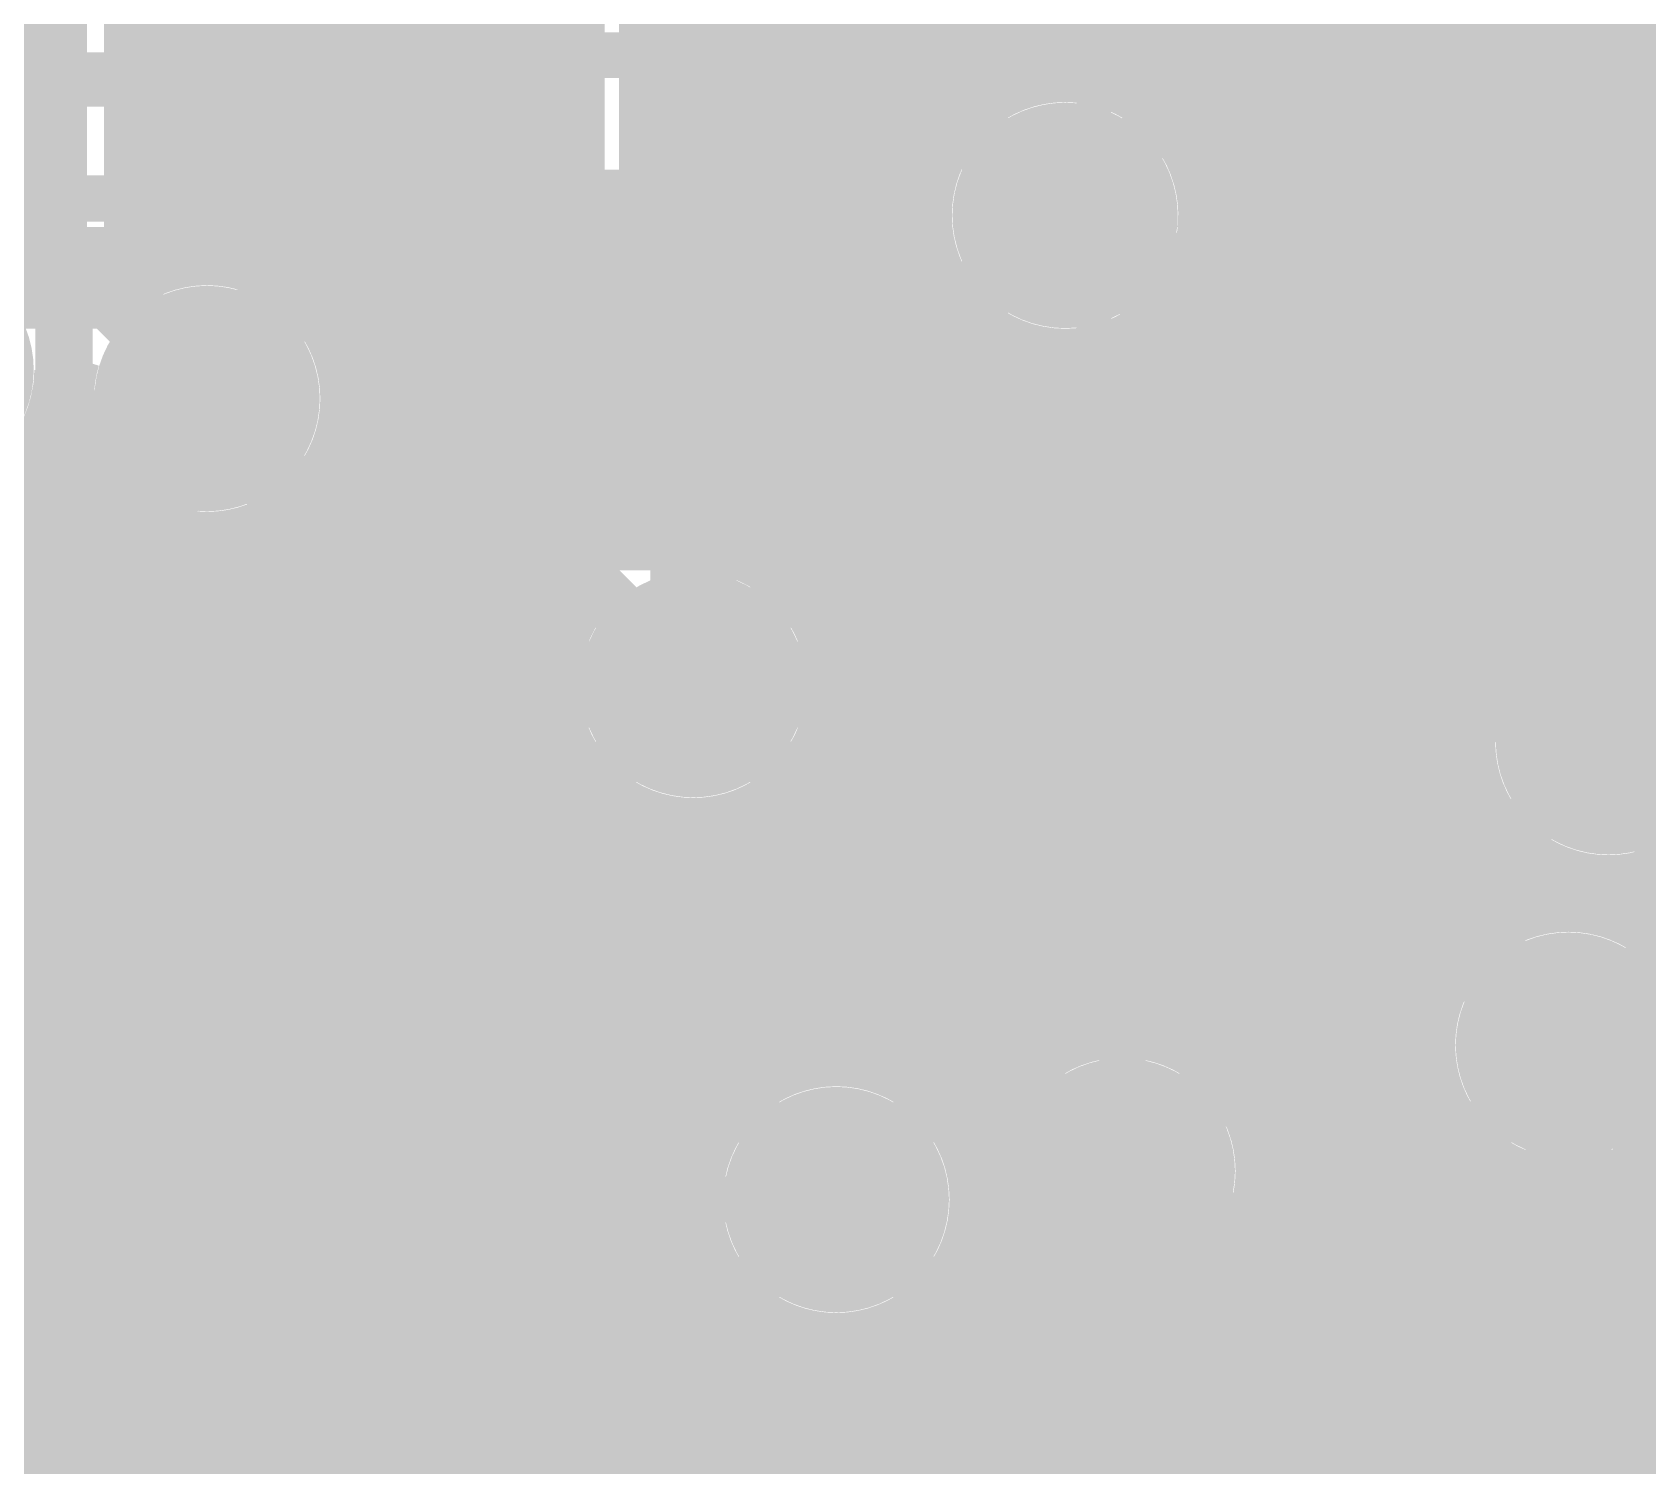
# Model space of a CAD drawing. Extents: x -4 to 136, y -50 to 40.
# Drawn here: x 89.78 to 96.95, y -0.67 to 5.69 of the extents above; entities that cross this region are included whole.
import ezdxf

# ---------------------------------------------------------------- set-up
doc = ezdxf.new("R2010")
doc.units = 0
doc.header["$MEASUREMENT"] = 0
doc.layers.get('0').update_dxf_attribs({"linetype": 'CONTINUOUS'})
for name, color, linetype in [('25-335-0_BOT', 7, 'CONTINUOUS'), ('25-335-0_DRD', 7, 'CONTINUOUS'), ('25-335-0_GND', 6, 'CONTINUOUS'), ('25-335-0_IN1', 4, 'CONTINUOUS'), ('25-335-0_SMT', 5, 'CONTINUOUS'), ('25-335-0_SPT', 10, 'CONTINUOUS'), ('25-335-0_SST', 9, 'CONTINUOUS'), ('25-335-0_TOP', 12, 'CONTINUOUS'), ('THRUHOLE_TAP', 15, 'CONTINUOUS')]:
    doc.layers.add(name, color=color, linetype=linetype)

# ---------------------------------------------------------------- blocks, each defined once
blk = doc.blocks.new('ROUND_40')
at = {"const_width": 0.29972}
blk.add_lwpolyline([(-0.14986, 0, 1), (0.14986, 0, 1)], format="xyb", close=True, dxfattribs=at)
blk = doc.blocks.new('ROUND_60')
at = {"const_width": 0.50038}
blk.add_lwpolyline([(-0.25019, 0, 1), (0.25019, 0, 1)], format="xyb", close=True, dxfattribs=at)
blk = doc.blocks.new('ROUND_62')
at = {"const_width": 0.50038}
blk.add_lwpolyline([(-0.25019, 0, 1), (0.25019, 0, 1)], format="xyb", close=True, dxfattribs=at)
blk = doc.blocks.new('ROUND_63')
at = {"const_width": 0.0635}
blk.add_lwpolyline([(-0.03175, 0, 1), (0.03175, 0, 1)], format="xyb", close=True, dxfattribs=at)
blk = doc.blocks.new('RECTANGLE_2')
blk.add_solid([(0.4826, 0.4064), (0.4826, -0.4064), (-0.4826, 0.4064), (-0.4826, -0.4064)])
blk = doc.blocks.new('RECTANGLE_17')
blk.add_solid([(0.508, 0.635), (0.508, -0.635), (-0.508, 0.635), (-0.508, -0.635)])
blk = doc.blocks.new('RECTANGLE_26')
blk.add_solid([(0.3429, 0.635), (0.3429, -0.635), (-0.3429, 0.635), (-0.3429, -0.635)])
blk = doc.blocks.new('ROUND_23')
at = {"const_width": 0.10033}
blk.add_lwpolyline([(-0.050164, 0, 1), (0.050164, 0, 1)], format="xyb", close=True, dxfattribs=at)

msp = doc.modelspace()

# ---------------------------------------------------------------- linework, layer by layer
at = {"layer": '25-335-0_BOT'}
for points, const_width in [([(91.44, 23.89886), (91.44, -2.2352)], 0.254), ([(91.2114, 16.2814), (91.2114, -2.2352)], 0.254), ([(90.9828, 16.15948), (90.9828, 4.5212)], 0.254), ([(90.297, 14.986), (89.789, 14.478), (89.789, 4.699), (89.281, 4.191)], 0.2032), ([(90.7542, 14.55166), (90.7542, 4.6609)], 0.254), ([(90.5256, 14.39926), (90.5256, 4.69392)], 0.254), ([(90.2208, 14.29766), (90.2208, 4.699)], 0.254), ([(90.297, 14.35608), (90.297, 4.64058)], 0.254), ([(91.6686, 12.3444), (91.6686, -2.2352)], 0.254), ([(91.8972, 12.22248), (91.8972, -2.2352)], 0.254), ([(92.71, 2.794), (92.71, 9.144)], 0.381), ([(96.012, 8.9662), (96.012, 1.43002)], 0.254), ([(96.2406, 8.9662), (96.2406, 2.87528)], 0.254), ([(96.4692, 8.9662), (96.4692, 3.0988)], 0.254), ([(96.6978, 8.96366), (96.6978, 3.3274)], 0.254), ([(92.1258, 8.90778), (92.1258, 3.03022)], 0.254), ([(93.2688, 8.8519), (93.2688, 3.08356)], 0.254), ([(92.1893, 8.7884), (92.1893, 3.14706)], 0.254), ([(93.2307, 8.7884), (93.2307, 3.14706)], 0.254), ([(96.9264, 8.81126), (96.9264, 3.556)], 0.254), ([(93.4974, 7.7216), (93.4974, 1.1176)], 0.254), ([(94.4118, 7.66826), (94.4118, 5.50418)], 0.254), ([(93.726, 7.55142), (93.726, 1.00838)], 0.254), ([(93.9546, 7.49808), (93.9546, 5.35686)], 0.254), ([(94.1832, 7.5311), (94.1832, 5.48132)], 0.254), ([(94.6404, 6.57098), (94.6404, 5.44068)], 0.254), ([(95.7834, 6.39572), (95.7834, -2.2352)], 0.254), ([(94.869, 6.22808), (94.869, 5.24764)], 0.254), ([(95.0976, 6.11886), (95.0976, 4.699)], 0.254), ([(95.5548, 6.17982), (95.5548, -2.2352)], 0.254), ([(95.3262, 6.10616), (95.3262, -2.2352)], 0.254), ([(92.1893, 5.8166), (90.2208, 5.8166)], 0.254), ([(99.19208, 5.8166), (93.2307, 5.8166)], 0.254), ([(92.1893, 5.588), (90.2208, 5.588)], 0.254), ([(99.24542, 5.588), (93.2307, 5.588)], 0.254), ([(92.1893, 5.3594), (90.2208, 5.3594)], 0.254), ([(93.9546, 5.3594), (93.2307, 5.3594)], 0.254), ([(99.4156, 5.3594), (94.76486, 5.3594)], 0.254), ([(104.267, 5.207), (103.378, 5.207), (102.235, 4.064), (98.044, 4.064), (96.774, 2.794), (96.774, 2.54)], 0.2032), ([(92.1893, 5.1308), (90.2208, 5.1308)], 0.254), ([(93.78442, 5.1308), (93.2307, 5.1308)], 0.254), ([(102.68966, 5.1308), (94.93758, 5.1308)], 0.254), ([(92.1893, 4.9022), (90.2208, 4.9022)], 0.254), ([(93.73108, 4.9022), (93.2307, 4.9022)], 0.254), ([(102.46106, 4.9022), (94.99092, 4.9022)], 0.254), ([(94.361, 4.8768), (94.361, 4.826), (94.869, 4.318), (94.869, 2.032), (94.615, 1.778), (94.615, 0.635)], 0.2032), ([(94.98584, 4.81076), (95.16872, 4.62788)], 0.254), ([(90.39098, 4.6736), (90.2208, 4.6736)], 0.254), ([(92.1893, 4.6736), (90.70848, 4.6736)], 0.254), ([(93.7641, 4.6736), (93.2307, 4.6736)], 0.254), ([(102.23246, 4.6736), (95.123, 4.6736)], 0.254), ([(92.1893, 4.445), (91.05138, 4.445)], 0.254), ([(93.90126, 4.445), (93.2307, 4.445)], 0.254), ([(93.9546, 4.3942), (93.9546, 0.66548)], 0.254), ([(97.8408, 4.445), (95.28048, 4.445)], 0.254), ([(97.7392, 4.3688), (96.47428, 3.10388)], 0.254), ([(94.1832, 4.27228), (94.1832, 1.778)], 0.254), ([(95.3008, 4.318), (95.3008, 2.032)], 0.254), ([(89.94902, 4.24688), (89.91092, 4.20878)], 0.254), ([(89.93886, 4.2164), (89.916, 4.2164)], 0.254), ([(92.1893, 4.2164), (91.1606, 4.2164)], 0.254), ([(94.35846, 4.2164), (93.2307, 4.2164)], 0.254), ([(94.32798, 4.24688), (94.4372, 4.13766)], 0.254), ([(97.58426, 4.2164), (95.3008, 4.2164)], 0.254), ([(94.4118, 4.16306), (94.4118, 2.1844)], 0.254), ([(94.4372, 4.13766), (94.4372, 2.2098)], 0.254), ([(89.92616, 3.9878), (89.8779, 3.9878)], 0.254), ([(92.1893, 3.9878), (91.17584, 3.9878)], 0.254), ([(94.4372, 3.9878), (93.2307, 3.9878)], 0.254), ([(97.35566, 3.9878), (95.3008, 3.9878)], 0.254), ([(89.8398, 3.8989), (89.8398, 2.3368)], 0.254), ([(89.99982, 3.7592), (89.7382, 3.7592)], 0.254), ([(92.1893, 3.7592), (91.10218, 3.7592)], 0.254), ([(94.4372, 3.7592), (93.2307, 3.7592)], 0.254), ([(97.12706, 3.7592), (95.3008, 3.7592)], 0.254), ([(90.0684, 3.6576), (90.0684, 2.04978)], 0.254), ([(90.9828, 3.60426), (90.9828, -2.2352)], 0.254), ([(90.21572, 3.5306), (89.0778, 3.5306)], 0.254), ([(90.297, 3.48742), (90.297, -2.2352)], 0.254), ([(90.7542, 3.4671), (90.7542, -2.2352)], 0.254), ([(92.1893, 3.5306), (90.88628, 3.5306)], 0.254), ([(94.4372, 3.5306), (93.2307, 3.5306)], 0.254), ([(96.89846, 3.5306), (95.3008, 3.5306)], 0.254), ([(90.5256, 3.43408), (90.5256, -2.2352)], 0.254), ([(92.1893, 3.302), (89.0778, 3.302)], 0.254), ([(94.4372, 3.302), (93.2307, 3.302)], 0.254), ([(96.66986, 3.302), (95.3008, 3.302)], 0.254), ([(89.0778, 3.0988), (89.96172, 2.21488)], 0.254), ([(92.14612, 3.0734), (89.1032, 3.0734)], 0.254), ([(94.4372, 3.0734), (93.27388, 3.0734)], 0.254), ([(96.43872, 3.0734), (95.3008, 3.0734)], 0.254), ([(96.4692, 3.0988), (96.45197, 3.08053)], 0.254), ([(96.4692, 3.0988), (96.45197, 3.08053)], 0.254), ([(92.08262, 2.8448), (89.3318, 2.8448)], 0.254), ([(94.4372, 2.8448), (93.33738, 2.8448)], 0.254), ([(96.22282, 2.8448), (95.3008, 2.8448)], 0.254), ([(92.10548, 2.6162), (89.5604, 2.6162)], 0.254), ([(94.4372, 2.6162), (93.31452, 2.6162)], 0.254), ([(96.14916, 2.6162), (95.3008, 2.6162)], 0.254), ([(92.1258, 2.55778), (92.1258, -2.2352)], 0.254), ([(93.2688, 2.5019), (93.2688, 1.13284)], 0.254), ([(92.2274, 2.3876), (89.789, 2.3876)], 0.254), ([(94.4372, 2.3876), (93.19006, 2.3876)], 0.254), ([(96.16186, 2.3876), (95.3008, 2.3876)], 0.254), ([(92.3544, 2.2733), (92.3544, -2.2352)], 0.254), ([(93.0402, 2.25806), (93.0402, 1.05918)], 0.254), ([(92.583, 2.17678), (92.583, -2.2352)], 0.254), ([(92.8116, 2.1717), (92.8116, 0.84328)], 0.254), ([(94.4372, 2.2098), (94.31528, 2.08788)], 0.254), ([(96.2406, 2.20472), (96.2406, 1.7145)], 0.254), ([(94.38386, 2.159), (90.00998, 2.159)], 0.254), ([(96.27108, 2.159), (95.3008, 2.159)], 0.254), ([(96.4692, 1.98882), (96.4692, 1.81102)], 0.254), ([(94.21114, 1.9304), (90.0938, 1.9304)], 0.254), ([(90.0938, 1.905), (90.0938, -1.44526)], 0.254), ([(96.61398, 1.9304), (95.2881, 1.9304)], 0.254), ([(96.6978, 1.91516), (96.6978, 1.8161)], 0.254), ([(96.9264, 1.92786), (96.9264, 1.72974)], 0.254), ([(98.5012, 1.9304), (96.93148, 1.9304)], 0.254), ([(94.1832, 1.778), (94.1832, 1.0922)], 0.254), ([(94.1832, 1.7018), (90.0938, 1.7018)], 0.254), ([(95.1738, 1.7272), (95.0468, 1.59766)], 0.254), ([(96.22282, 1.7018), (95.1484, 1.7018)], 0.254), ([(98.5012, 1.7018), (96.96704, 1.7018)], 0.254), ([(95.0468, 1.59766), (95.0468, 1.0922)], 0.254), ([(95.0976, 1.64846), (95.0976, 1.03886)], 0.254), ([(94.1832, 1.4732), (90.0938, 1.4732)], 0.254), ([(96.03232, 1.4732), (95.0468, 1.4732)], 0.254), ([(94.1832, 1.2446), (90.0938, 1.2446)], 0.254), ([(95.96882, 1.2446), (95.0468, 1.2446)], 0.254), ([(96.5962, -1.9558), (96.5962, 1.1938)], 0.381), ([(92.97162, 1.016), (90.0938, 1.016)], 0.254), ([(94.11208, 1.016), (93.71584, 1.016)], 0.254), ([(95.99168, 1.016), (95.11538, 1.016)], 0.254), ([(96.012, 0.95758), (96.012, -1.71958)], 0.254), ([(96.0755, 0.8382), (96.0755, -1.6002)], 0.254), ([(92.78112, 0.7874), (90.0938, 0.7874)], 0.254), ([(94.00286, 0.7874), (93.90888, 0.7874)], 0.254), ([(96.0755, 0.7874), (95.2246, 0.7874)], 0.254), ([(92.71762, 0.5588), (90.0938, 0.5588)], 0.254), ([(96.0755, 0.5588), (95.23984, 0.5588)], 0.254), ([(92.74048, 0.3302), (90.0938, 0.3302)], 0.254), ([(94.06382, 0.3302), (93.94952, 0.3302)], 0.254), ([(93.9546, 0.34798), (93.9546, -2.2352)], 0.254), ([(96.0755, 0.3302), (95.16618, 0.3302)], 0.254), ([(92.8116, 0.17272), (92.8116, -2.2352)], 0.254), ([(94.1832, 0.17526), (94.1832, -2.2352)], 0.254), ([(95.0976, 0.2286), (95.0976, -2.2352)], 0.254), ([(92.8624, 0.1016), (90.0938, 0.1016)], 0.254), ([(94.27972, 0.1016), (93.82506, 0.1016)], 0.254), ([(96.0755, 0.1016), (94.95028, 0.1016)], 0.254), ([(94.4118, 0.0381), (94.4118, -2.2352)], 0.254), ([(94.869, 0.05842), (94.869, -2.2352)], 0.254), ([(93.0402, -0.04318), (93.0402, -2.2352)], 0.254), ([(93.726, 0.00508), (93.726, -2.2352)], 0.254), ([(94.6404, 0.00508), (94.6404, -2.2352)], 0.254), ([(96.0755, -0.127), (90.0938, -0.127)], 0.254), ([(93.2688, -0.11684), (93.2688, -2.2352)], 0.254), ([(93.4974, -0.1016), (93.4974, -2.2352)], 0.254), ([(96.0755, -0.3556), (90.0938, -0.3556)], 0.254), ([(96.0755, -0.5842), (90.0938, -0.5842)], 0.254)]:
    msp.add_lwpolyline(points, dxfattribs=dict(at, const_width=const_width))
at = {"layer": '25-335-0_BOT', "const_width": 0.254}
for points in [[(94.361, 5.50672, 0.4142136), (93.73108, 4.8768)], [(94.99092, 4.8768, 0.4142136), (94.361, 5.50672)], [(93.73108, 4.8768, 0.3989566), (94.32798, 4.24688)], [(94.98584, 4.81076, 0.0263311), (94.98932, 4.8768)], [(90.20556, 4.59232, 0.0627595), (90.219, 4.699)], [(90.551, 4.69392, 0.1449277), (90.20806, 4.59238)], [(91.18092, 4.064, 0.4142136), (90.551, 4.69392)], [(95.3008, 4.318, 0.1989124), (95.17433, 4.62333)], [(95.3008, 4.318, 0.1989124), (95.17433, 4.62333)], [(89.281, 3.56108, 0.4142136), (89.91092, 4.191)], [(89.94902, 4.24688, 0.0738682), (89.92185, 4.064)], [(89.92108, 4.064, 0.4142136), (90.551, 3.43408)], [(90.551, 3.43408, 0.4142136), (91.18092, 4.064)], [(92.1893, 3.14706, 0.1500719), (92.08089, 2.794)], [(93.33992, 2.794, 0.1500718), (93.23137, 3.14751)], [(96.45142, 3.08102, 0.2641873), (96.14408, 2.54)], [(92.08008, 2.794, 0.4142136), (92.71, 2.16408)], [(92.71, 2.16408, 0.4142136), (93.33992, 2.794)], [(96.14408, 2.54, 0.4142136), (96.774, 1.91008)], [(96.774, 1.91008, 0.4142136), (97.40392, 2.54)], [(90.0938, 1.905, 0.1989124), (89.96733, 2.21033)], [(94.3102, 2.0828, 0.1989124), (94.18395, 1.778)], [(94.3102, 2.0828, 0.1989124), (94.18395, 1.778)], [(95.1738, 1.7272, 0.1989124), (95.30005, 2.032)], [(96.5962, 1.82372, 0.4142136), (95.96628, 1.1938)], [(97.22612, 1.1938, 0.4142136), (96.5962, 1.82372)], [(95.96628, 1.1938, 0.1509244), (96.07601, 0.83855)], [(93.345, 1.13792, 0.4142136), (92.71508, 0.508)], [(93.97492, 0.508, 0.4142136), (93.345, 1.13792)], [(95.24492, 0.635, 0.2063464), (95.04752, 1.09296)], [(94.1832, 1.0922, 0.2063465), (93.98613, 0.635)], [(93.98508, 0.635, 0.4142136), (94.615, 0.00508)], [(94.615, 0.00508, 0.4142136), (95.24492, 0.635)], [(92.71508, 0.508, 0.4142136), (93.345, -0.12192)], [(93.345, -0.12192, 0.4142136), (93.97492, 0.508)]]:
    msp.add_lwpolyline(points, format="xyb", dxfattribs=at)
at = {"layer": '25-335-0_DRD', "const_width": 0.254}
for points in [[(93.726, 5.5118), (93.726, 4.2418)], [(94.996, 5.5118), (93.726, 5.5118)], [(94.996, 5.5118), (93.726, 4.2418)], [(94.996, 4.2418), (93.726, 5.5118)], [(94.996, 4.2418), (94.996, 5.5118)], [(89.916, 4.826), (88.646, 4.826)], [(89.916, 4.826), (88.646, 3.556)], [(89.916, 3.556), (88.646, 4.826)], [(89.916, 3.556), (89.916, 4.826)], [(89.916, 4.699), (89.916, 3.429)], [(91.186, 4.699), (89.916, 4.699)], [(91.186, 4.699), (89.916, 3.429)], [(91.186, 3.429), (89.916, 4.699)], [(91.186, 3.429), (91.186, 4.699)], [(93.599, 4.191), (93.599, 2.921)], [(94.869, 4.191), (93.599, 4.191)], [(94.869, 4.191), (93.599, 2.921)], [(94.869, 2.921), (93.599, 4.191)], [(93.599, 4.191), (93.599, 2.921)], [(94.869, 4.191), (93.599, 4.191)], [(94.869, 4.191), (93.599, 2.921)], [(94.869, 2.921), (93.599, 4.191)], [(93.726, 4.2418), (94.996, 4.2418)], [(94.869, 2.921), (94.869, 4.191)], [(94.869, 2.921), (94.869, 4.191)], [(88.646, 3.556), (89.916, 3.556)], [(89.916, 3.429), (91.186, 3.429)], [(92.075, 3.429), (92.075, 2.159)], [(93.345, 3.429), (92.075, 3.429)], [(93.345, 3.429), (92.075, 2.159)], [(93.345, 2.159), (92.075, 3.429)], [(93.345, 2.159), (93.345, 3.429)], [(96.139, 3.175), (96.139, 1.905)], [(97.409, 3.175), (96.139, 3.175)], [(97.409, 3.175), (96.139, 1.905)], [(97.409, 1.905), (96.139, 3.175)], [(93.599, 2.921), (94.869, 2.921)], [(93.599, 2.921), (94.869, 2.921)], [(92.075, 2.159), (93.345, 2.159)], [(96.139, 1.905), (97.409, 1.905)], [(95.9612, 1.8288), (95.9612, 0.5588)], [(97.2312, 1.8288), (95.9612, 1.8288)], [(97.2312, 1.8288), (95.9612, 0.5588)], [(97.2312, 0.5588), (95.9612, 1.8288)], [(93.98, 1.27), (93.98, 0)], [(95.25, 1.27), (93.98, 1.27)], [(95.25, 1.27), (93.98, 0)], [(95.25, 0), (93.98, 1.27)], [(95.25, 0), (95.25, 1.27)], [(92.71, 1.143), (92.71, -0.127)], [(93.98, 1.143), (92.71, 1.143)], [(93.98, 1.143), (92.71, -0.127)], [(93.98, -0.127), (92.71, 1.143)], [(93.98, -0.127), (93.98, 1.143)], [(95.9612, 0.5588), (97.2312, 0.5588)], [(93.98, 0), (95.25, 0)], [(92.71, -0.127), (93.98, -0.127)]]:
    msp.add_lwpolyline(points, dxfattribs=at)
at = {"layer": '25-335-0_IN1'}
for points, const_width in [([(91.44, 16.7132), (91.44, -3.556)], 0.254), ([(91.2114, 16.2814), (91.2114, -3.556)], 0.254), ([(90.9828, 16.15948), (90.9828, 4.5212)], 0.254), ([(90.7542, 14.55166), (90.7542, 4.6609)], 0.254), ([(90.5256, 14.39926), (90.5256, 4.699)], 0.254), ([(93.345, 0.508), (92.075, 1.778), (92.075, 12.827)], 0.2032), ([(91.6432, 12.36726), (91.6432, 1.778)], 0.254), ([(90.551, 4.064), (89.916, 4.699), (89.916, 9.779), (89.408, 10.287), (84.709, 10.287), (83.947, 11.049)], 0.2032), ([(90.3478, 9.779), (90.3478, 4.8768)], 0.254), ([(96.012, 9.66978), (96.012, 1.43002)], 0.254), ([(93.2688, 8.8519), (93.2688, 3.08356)], 0.254), ([(96.2406, 8.81126), (96.2406, 2.87528)], 0.254), ([(93.0402, 8.60806), (93.0402, 3.32994)], 0.254), ([(96.4692, 8.58266), (96.4692, 3.09118)], 0.254), ([(92.5068, 8.5471), (92.5068, 3.3909)], 0.254), ([(92.583, 8.52678), (92.583, 3.41122)], 0.254), ([(92.8116, 8.5217), (92.8116, 3.4163)], 0.254), ([(96.6978, 8.35406), (96.6978, 3.16484)], 0.254), ([(96.9264, 8.12546), (96.9264, 3.1496)], 0.254), ([(93.4974, 7.7216), (93.4974, 1.1176)], 0.254), ([(94.4118, 7.66826), (94.4118, 5.50418)], 0.254), ([(93.726, 7.55142), (93.726, 1.00838)], 0.254), ([(93.9546, 7.49808), (93.9546, 5.35686)], 0.254), ([(94.1832, 7.5311), (94.1832, 5.48132)], 0.254), ([(94.6404, 6.57098), (94.6404, 5.44068)], 0.254), ([(95.7834, 6.39572), (95.7834, -2.96672)], 0.254), ([(94.869, 6.22808), (94.869, 5.24764)], 0.254), ([(95.0976, 6.11886), (95.0976, 1.03886)], 0.254), ([(95.5548, 6.17982), (95.5548, -2.75082)], 0.254), ([(95.3262, 6.10616), (95.3262, -2.67716)], 0.254), ([(91.6432, 5.8166), (90.3478, 5.8166)], 0.254), ([(99.19208, 5.8166), (92.5068, 5.8166)], 0.254), ([(91.6432, 5.588), (90.3478, 5.588)], 0.254), ([(99.24542, 5.588), (92.5068, 5.588)], 0.254), ([(91.6432, 5.3594), (90.3478, 5.3594)], 0.254), ([(93.9546, 5.3594), (92.5068, 5.3594)], 0.254), ([(99.3902, 5.3594), (94.76486, 5.3594)], 0.254), ([(91.6432, 5.1308), (90.3478, 5.1308)], 0.254), ([(93.78442, 5.1308), (92.5068, 5.1308)], 0.254), ([(99.3902, 5.1308), (94.93758, 5.1308)], 0.254), ([(91.6432, 4.9022), (90.3478, 4.9022)], 0.254), ([(93.73108, 4.9022), (92.5068, 4.9022)], 0.254), ([(99.3902, 4.9022), (94.99092, 4.9022)], 0.254), ([(90.3478, 4.8768), (90.53068, 4.69392)], 0.254), ([(90.551, 4.69392), (90.53069, 4.69359)], 0.254), ([(91.6432, 4.6736), (90.70848, 4.6736)], 0.254), ([(93.7641, 4.6736), (92.5068, 4.6736)], 0.254), ([(99.3902, 4.6736), (94.9579, 4.6736)], 0.254), ([(94.869, 4.50342), (94.869, 1.21158)], 0.254), ([(91.6432, 4.445), (91.05138, 4.445)], 0.254), ([(93.90126, 4.445), (92.5068, 4.445)], 0.254), ([(93.9546, 4.3942), (93.9546, 0.66548)], 0.254), ([(99.3902, 4.445), (94.8182, 4.445)], 0.254), ([(94.1832, 4.27228), (94.1832, 1.0922)], 0.254), ([(94.4118, 4.24942), (94.4118, 1.2319)], 0.254), ([(94.6404, 4.31292), (94.6404, 1.26492)], 0.254), ([(91.6432, 4.2164), (91.1606, 4.2164)], 0.254), ([(99.3902, 4.2164), (92.5068, 4.2164)], 0.254), ([(89.92108, 4.08178), (89.92083, 4.064)], 0.254), ([(89.92616, 3.9878), (89.8779, 3.9878)], 0.254), ([(91.6432, 3.9878), (91.17584, 3.9878)], 0.254), ([(98.6409, 3.9878), (92.5068, 3.9878)], 0.254), ([(89.8398, 3.8989), (89.8398, -1.30048)], 0.254), ([(89.99982, 3.7592), (89.7382, 3.7592)], 0.254), ([(91.6432, 3.7592), (91.10218, 3.7592)], 0.254), ([(98.39706, 3.7592), (92.5068, 3.7592)], 0.254), ([(90.0684, 3.6576), (90.0684, -1.4224)], 0.254), ([(90.9828, 3.60426), (90.9828, -3.556)], 0.254), ([(90.21572, 3.5306), (88.9508, 3.5306)], 0.254), ([(90.297, 3.48742), (90.297, -3.556)], 0.254), ([(90.7542, 3.4671), (90.7542, -3.556)], 0.254), ([(91.6432, 3.5306), (90.88628, 3.5306)], 0.254), ([(98.3107, 3.5306), (92.5068, 3.5306)], 0.254), ([(90.5256, 3.43408), (90.5256, -3.556)], 0.254), ([(91.6432, 3.302), (88.9508, 3.302)], 0.254), ([(98.31578, 3.302), (93.08084, 3.302)], 0.254), ([(91.6432, 3.0734), (88.9508, 3.0734)], 0.254), ([(96.43872, 3.0734), (93.27388, 3.0734)], 0.254), ([(91.6432, 2.8448), (88.9508, 2.8448)], 0.254), ([(96.22282, 2.8448), (93.33738, 2.8448)], 0.254), ([(91.6432, 2.6162), (88.9508, 2.6162)], 0.254), ([(96.14916, 2.6162), (93.31452, 2.6162)], 0.254), ([(93.2688, 2.5019), (93.2688, 1.1938)], 0.254), ([(91.6432, 2.3876), (88.9508, 2.3876)], 0.254), ([(96.16186, 2.3876), (93.19006, 2.3876)], 0.254), ([(93.0402, 2.25806), (93.0402, 1.4224)], 0.254), ([(92.5068, 2.1971), (92.5068, 1.9558)], 0.254), ([(92.583, 2.17678), (92.583, 1.8796)], 0.254), ([(92.8116, 2.1717), (92.8116, 1.651)], 0.254), ([(96.2406, 2.20472), (96.2406, 1.7145)], 0.254), ([(91.6432, 2.159), (88.9508, 2.159)], 0.254), ([(96.27108, 2.159), (92.5068, 2.159)], 0.254), ([(92.5068, 1.9558), (93.32468, 1.13792)], 0.254), ([(96.4692, 1.98882), (96.4692, 1.81102)], 0.254), ([(91.6432, 1.9304), (88.9508, 1.9304)], 0.254), ([(96.61398, 1.9304), (92.5322, 1.9304)], 0.254), ([(96.6978, 1.91516), (96.6978, 1.8161)], 0.254), ([(96.9264, 1.92786), (96.9264, 1.72974)], 0.254), ([(100.58146, 1.9304), (96.93148, 1.9304)], 0.254), ([(91.65082, 1.7018), (88.9508, 1.7018)], 0.254), ([(96.22282, 1.7018), (92.7608, 1.7018)], 0.254), ([(100.81006, 1.7018), (96.96704, 1.7018)], 0.254), ([(91.6686, 1.63068), (91.6686, -3.556)], 0.254), ([(91.76766, 1.4732), (88.9508, 1.4732)], 0.254), ([(91.7702, 1.4732), (92.71508, 0.52578)], 0.254), ([(96.03232, 1.4732), (92.9894, 1.4732)], 0.254), ([(91.8972, 1.34366), (91.8972, -3.556)], 0.254), ([(91.99626, 1.2446), (88.9508, 1.2446)], 0.254), ([(94.45498, 1.2446), (93.218, 1.2446)], 0.254), ([(95.96882, 1.2446), (94.77248, 1.2446)], 0.254), ([(92.1258, 1.11506), (92.1258, -3.556)], 0.254), ([(93.345, 1.13792), (93.32469, 1.13759)], 0.254), ([(92.22486, 1.016), (88.9508, 1.016)], 0.254), ([(94.11208, 1.016), (93.71584, 1.016)], 0.254), ([(95.99168, 1.016), (95.11538, 1.016)], 0.254), ([(96.012, 0.95758), (96.012, -1.71958)], 0.254), ([(92.3544, 0.88646), (92.3544, -3.556)], 0.254), ([(92.45346, 0.7874), (88.9508, 0.7874)], 0.254), ([(94.00286, 0.7874), (93.90888, 0.7874)], 0.254), ([(96.1136, 0.7874), (95.2246, 0.7874)], 0.254), ([(96.2406, 0.6731), (96.2406, -1.4351)], 0.254), ([(92.583, 0.65786), (92.583, -3.556)], 0.254), ([(96.9264, 0.65786), (96.9264, -1.41986)], 0.254), ([(92.68206, 0.5588), (88.9508, 0.5588)], 0.254), ([(92.71508, 0.52578), (92.71483, 0.508)], 0.254), ([(99.15906, 0.5588), (95.23984, 0.5588)], 0.254), ([(96.4692, 0.57658), (96.4692, -1.33858)], 0.254), ([(96.6978, 0.5715), (96.6978, -1.3335)], 0.254), ([(92.74048, 0.3302), (88.9508, 0.3302)], 0.254), ([(94.06382, 0.3302), (93.94952, 0.3302)], 0.254), ([(93.9546, 0.34798), (93.9546, -3.556)], 0.254), ([(98.49866, 0.3302), (95.16618, 0.3302)], 0.254), ([(92.8116, 0.17272), (92.8116, -3.556)], 0.254), ([(94.1832, 0.17526), (94.1832, -3.556)], 0.254), ([(95.0976, 0.2286), (95.0976, -2.68986)], 0.254), ([(92.8624, 0.1016), (88.9508, 0.1016)], 0.254), ([(94.27972, 0.1016), (93.82506, 0.1016)], 0.254), ([(98.34626, 0.1016), (94.95028, 0.1016)], 0.254), ([(94.4118, 0.0381), (94.4118, -3.556)], 0.254), ([(94.869, 0.05842), (94.869, -2.79908)], 0.254), ([(93.0402, -0.04318), (93.0402, -3.556)], 0.254), ([(93.726, 0.00508), (93.726, -3.556)], 0.254), ([(94.6404, 0.00508), (94.6404, -3.14198)], 0.254), ([(98.30308, -0.127), (88.9508, -0.127)], 0.254), ([(93.2688, -0.11684), (93.2688, -3.556)], 0.254), ([(93.4974, -0.1016), (93.4974, -3.556)], 0.254), ([(98.34626, -0.3556), (88.9508, -0.3556)], 0.254), ([(98.49866, -0.5842), (88.9508, -0.5842)], 0.254)]:
    msp.add_lwpolyline(points, dxfattribs=dict(at, const_width=const_width))
at = {"layer": '25-335-0_IN1', "const_width": 0.254}
for points in [[(94.361, 5.50672, 0.4142136), (93.73108, 4.8768)], [(94.99092, 4.8768, 0.4142136), (94.361, 5.50672)], [(93.73108, 4.8768, 0.4142136), (94.361, 4.24688)], [(94.361, 4.24688, 0.4142136), (94.99092, 4.8768)], [(91.18092, 4.064, 0.4142136), (90.551, 4.69392)], [(89.281, 3.56108, 0.3721004), (89.9033, 4.09956)], [(89.92108, 4.064, 0.4142136), (90.551, 3.43408)], [(90.551, 3.43408, 0.4142136), (91.18092, 4.064)], [(92.71, 3.42392, 0.082215), (92.507, 3.39031)], [(93.33992, 2.794, 0.4142136), (92.71, 3.42392)], [(96.774, 3.16992, 0.4142136), (96.14408, 2.54)], [(97.40392, 2.54, 0.4142136), (96.774, 3.16992)], [(92.71, 2.16408, 0.4142136), (93.33992, 2.794)], [(96.14408, 2.54, 0.4142136), (96.774, 1.91008)], [(96.774, 1.91008, 0.4142136), (97.40392, 2.54)], [(92.5068, 2.1971, 0.0822145), (92.71, 2.16346)], [(96.5962, 1.82372, 0.4142136), (95.96628, 1.1938)], [(97.22612, 1.1938, 0.4142136), (96.5962, 1.82372)], [(91.6432, 1.778, 0.1989124), (91.76967, 1.47267)], [(91.6432, 1.778, 0.1989124), (91.76967, 1.47267)], [(94.615, 1.26492, 0.4142136), (93.98508, 0.635)], [(95.24492, 0.635, 0.4142136), (94.615, 1.26492)], [(95.96628, 1.1938, 0.4142136), (96.5962, 0.56388)], [(96.5962, 0.56388, 0.4142136), (97.22612, 1.1938)], [(93.97492, 0.508, 0.4142136), (93.345, 1.13792)], [(93.98508, 0.635, 0.4142136), (94.615, 0.00508)], [(94.615, 0.00508, 0.4142136), (95.24492, 0.635)], [(92.71508, 0.508, 0.4142136), (93.345, -0.12192)], [(93.345, -0.12192, 0.4142136), (93.97492, 0.508)]]:
    msp.add_lwpolyline(points, format="xyb", dxfattribs=at)
at = {"layer": '25-335-0_SST', "const_width": 0.1524}
for points in [[(88.7095, 8.4455), (88.7095, 5.5245), (90.3478, 5.5245), (90.3478, 8.4455), (88.7095, 8.4455)], [(90.805, 7.7978), (90.805, 8.0264), (93.98, 8.0264), (93.98, 3.4798), (90.805, 3.4798), (90.805, 7.7978)], [(94.488, 3.429), (98.552, 3.429), (98.552, 8.001), (96.774, 8.001), (96.52, 7.747), (96.266, 8.001), (94.488, 8.001), (94.488, 3.429)], [(90.58402, 4.45008), (89.7382, 4.45008), (89.56802, 4.51104), (89.56802, 4.86664), (89.7382, 4.92506), (90.58402, 4.92506)], [(90.07602, 3.67284), (90.07602, 4.02844), (90.2462, 4.08686), (90.41638, 4.08686), (90.58402, 4.02844), (90.58402, 3.67284), (90.41638, 3.61188), (90.2462, 3.61188), (89.56802, 3.85064)], [(96.9645, 3.3655), (96.9645, 0.4445), (98.6028, 0.4445), (98.6028, 3.3655), (96.9645, 3.3655)], [(96.2914, 2.97434), (96.2914, 2.61874), (96.46158, 2.49936), (96.63176, 2.49936), (96.7994, 2.61874), (96.7994, 2.97434), (95.7834, 2.97434)], [(96.2914, 2.67716), (95.7834, 2.49936)], [(94.8944, 2.59334), (94.8944, 2.23774), (95.06458, 2.11836), (95.23476, 2.11836), (95.4024, 2.23774), (95.4024, 2.59334), (94.3864, 2.59334)], [(94.8944, 2.29616), (94.3864, 2.11836)], [(96.12376, 1.66116), (96.12376, 2.13614), (96.7994, 1.89992), (96.7994, 1.78054), (95.7834, 1.78054)], [(94.72676, 1.28016), (94.72676, 1.75514), (95.4024, 1.51892), (95.4024, 1.39954), (94.3864, 1.39954)], [(90.043, -2.921), (94.107, -2.921), (94.107, 1.651), (92.329, 1.651), (92.075, 1.397), (91.821, 1.651), (90.043, 1.651), (90.043, -2.921)], [(95.95358, 1.29794), (95.7834, 1.17856), (95.7834, 0.94234), (95.95358, 0.82296), (96.12376, 0.82296), (96.46158, 1.06172), (96.7994, 0.82296), (96.7994, 1.29794)], [(94.3864, 0.73914), (94.55658, 0.85852), (94.72676, 0.91694), (95.06458, 0.91694), (95.23476, 0.85852), (95.4024, 0.73914), (95.4024, 0.61976), (95.23476, 0.50292), (95.06458, 0.44196), (94.72676, 0.44196), (94.55658, 0.50292), (94.3864, 0.61976), (94.3864, 0.73914)], [(94.4245, 0.1905), (94.4245, -2.7305), (96.0628, -2.7305), (96.0628, 0.1905), (94.4245, 0.1905)], [(96.9645, 0.1905), (96.9645, -2.7305), (98.6028, -2.7305), (98.6028, 0.1905), (96.9645, 0.1905)]]:
    msp.add_lwpolyline(points, dxfattribs=at)
at = {"layer": '25-335-0_TOP'}
for points, const_width in [([(49.53, 3.81), (51.689, 3.81), (52.324, 3.175), (54.102, 3.175), (54.356, 2.921), (57.277, 2.921), (57.912, 2.286), (59.055, 2.286), (59.309, 2.54), (65.151, 2.54), (65.405, 2.794), (66.167, 2.794), (66.675, 2.286), (66.675, 1.27), (66.929, 1.016), (75.057, 1.016), (75.438, 1.397), (75.438, 3.175), (77.724, 5.461), (90.17, 5.461), (90.805, 6.096), (94.869, 6.096), (95.123, 5.842), (99.822, 5.842)], 0.2032), ([(68.961, 0), (69.342, 0.381), (75.311, 0.381), (75.946, 1.016), (75.946, 3.048), (77.851, 4.953), (90.424, 4.953), (91.059, 5.588), (93.6498, 5.588), (94.361, 4.8768), (94.4372, 4.8768), (94.615, 4.699), (95.377, 4.699), (95.504, 4.572)], 0.2032), ([(96.6978, 5.4102), (96.3422, 5.4102)], 0.254), ([(96.3422, 5.4102), (96.3422, 3.6068)], 0.254), ([(96.4692, 5.4102), (96.4692, 3.09118)], 0.254), ([(96.6978, 5.4102), (96.6978, 3.6068)], 0.254), ([(96.6978, 5.4102), (96.6978, 3.16484)], 0.254), ([(96.6978, 5.3594), (96.3422, 5.3594)], 0.254), ([(96.6978, 5.1308), (96.3422, 5.1308)], 0.254), ([(96.6978, 4.9022), (96.3422, 4.9022)], 0.254), ([(95.504, 4.572), (95.377, 4.699), (94.615, 4.699), (94.4372, 4.8768), (94.361, 4.8768)], 0.2032), ([(96.6978, 4.6736), (96.3422, 4.6736)], 0.254), ([(96.6978, 4.572), (97.536, 4.572)], 0.254), ([(92.4052, 4.445), (92.4052, 3.683), (92.1512, 3.429), (88.646, 3.429), (88.392, 3.683), (85.471, 3.683)], 0.2032), ([(91.44, 4.445), (90.551, 4.445), (90.551, 4.064)], 0.2032), ([(93.345, 3.4798), (93.345, 4.445)], 0.254), ([(93.345, 4.445), (94.234, 3.556)], 0.2032), ([(93.345, 4.445), (94.234, 3.556)], 0.2032), ([(96.6978, 4.445), (96.3422, 4.445)], 0.254), ([(94.0181, 4.34848), (94.0181, 3.4798)], 0.254), ([(94.1832, 4.27228), (94.1832, 3.3147)], 0.254), ([(94.4118, 4.24942), (94.4118, 3.3147)], 0.254), ([(94.6658, 4.2672), (94.615, 4.2672)], 0.254), ([(94.6404, 4.2672), (94.6404, 3.3147)], 0.254), ([(94.6658, 4.2672), (94.6658, 3.6068)], 0.254), ([(94.6658, 4.2164), (94.0181, 4.2164)], 0.254), ([(96.6978, 4.2164), (96.3422, 4.2164)], 0.254), ([(94.6658, 3.9878), (94.0181, 3.9878)], 0.254), ([(96.6978, 3.9878), (96.3422, 3.9878)], 0.254), ([(94.6658, 3.7592), (94.0181, 3.7592)], 0.254), ([(96.6978, 3.7592), (96.3422, 3.7592)], 0.254), ([(83.82, 3.54076), (84.328, 3.54076), (85.07476, 2.794), (92.71, 2.794), (94.996, 2.794), (96.5962, 1.1938), (97.79, 1.1938)], 0.381), ([(96.3422, 3.6068), (94.6658, 3.6068)], 0.254), ([(94.869, 3.6068), (94.869, 3.3147)], 0.254), ([(95.0976, 3.6068), (95.0976, 3.30454)], 0.254), ([(95.3262, 3.6068), (95.3262, 3.19532)], 0.254), ([(95.5548, 3.6068), (95.5548, 2.9718)], 0.254), ([(95.7834, 3.6068), (95.7834, 2.7432)], 0.254), ([(96.012, 3.6068), (96.012, 2.5146)], 0.254), ([(96.2406, 3.6068), (96.2406, 2.87528)], 0.254), ([(98.32848, 3.6068), (96.6978, 3.6068)], 0.254), ([(96.9264, 3.6068), (96.9264, 3.1496)], 0.254), ([(93.0783, 3.4798), (92.7862, 3.4798)], 0.254), ([(92.8116, 3.4798), (92.8116, 3.4163)], 0.254), ([(93.0402, 3.4798), (93.0402, 3.32994)], 0.254), ([(94.0181, 3.4798), (93.0783, 3.4798)], 0.254), ([(93.2688, 3.4798), (93.2688, 3.3147)], 0.254), ([(93.4974, 3.4798), (93.4974, 3.3147)], 0.254), ([(93.726, 3.4798), (93.726, 3.3147)], 0.254), ([(93.9546, 3.4798), (93.9546, 3.3147)], 0.254), ([(98.3107, 3.5306), (94.0181, 3.5306)], 0.254), ([(96.9772, 3.3528), (96.9772, 3.1369)], 0.254), ([(98.30816, 3.3528), (96.9772, 3.3528)], 0.254), ([(94.996, 3.3147), (93.06306, 3.3147)], 0.254), ([(94.8817, 3.302), (93.08084, 3.302)], 0.254), ([(96.9772, 3.302), (95.1103, 3.302)], 0.254), ([(95.3643, 3.1623), (96.17202, 2.35458)], 0.254), ([(95.3643, 3.1623), (96.17202, 2.35458)], 0.254), ([(96.43872, 3.0734), (95.4532, 3.0734)], 0.254), ([(97.79, 1.1938), (96.5962, 1.1938), (94.996, 2.794), (92.71, 2.794)], 0.381), ([(96.22282, 2.8448), (95.6818, 2.8448)], 0.254), ([(96.774, 2.54), (96.901, 2.667), (96.901, 2.6162), (97.79, 2.6162)], 0.2032), ([(96.14916, 2.6162), (95.9104, 2.6162)], 0.254), ([(99.695, 0.889), (99.06, 0.889), (98.552, 0.381), (96.52, 0.381), (94.869, 2.032), (84.455, 2.032), (83.947, 2.54), (79.375, 2.54), (79.121, 2.286), (79.121, 2.032), (77.978, 0.889), (76.454, 0.889), (75.311, -0.254), (70.485, -0.254)], 0.2032), ([(96.16186, 2.3876), (96.139, 2.3876)], 0.254), ([(60.452, 0.762), (60.706, 0.762), (61.468, 1.524), (64.897, 1.524), (66.167, 0.254), (67.818, 0.254), (68.961, -0.889), (75.438, -0.889), (75.692, -0.635), (93.853, -0.635), (94.488, -1.27), (99.441, -1.27), (99.949, -1.778)], 0.2032), ([(96.5962, 1.1938), (97.79, 1.1938)], 0.381), ([(94.615, 0.635), (95.25, 0), (95.25, -0.5588)], 0.2032), ([(92.075, 0.508), (93.345, 0.508)], 0.2032)]:
    msp.add_lwpolyline(points, dxfattribs=dict(at, const_width=const_width))
at = {"layer": '25-335-0_TOP', "const_width": 0.254}
for points in [[(94.0181, 4.34848, 0.1449268), (94.361, 4.24696)], [(94.361, 4.24688, 0.0726051), (94.54107, 4.27317)], [(94.54134, 4.27228, 0.0427597), (94.615, 4.26597)], [(92.75064, 3.42138, 0.0395784), (92.78755, 3.47908)], [(92.75064, 3.42138, 0.0395784), (92.78755, 3.47908)], [(93.06306, 3.3147, 0.1346012), (92.74813, 3.42195)], [(95.3643, 3.1623, 0.1989124), (94.996, 3.31485)], [(95.3643, 3.1623, 0.1989124), (94.996, 3.31485)], [(96.774, 3.16992, 0.4142136), (96.14408, 2.54)], [(96.9772, 3.1369, 0.0822145), (96.774, 3.17054)], [(96.14408, 2.54, 0.0748382), (96.17199, 2.35457)]]:
    msp.add_lwpolyline(points, format="xyb", dxfattribs=at)

# ---------------------------------------------------------------- block references
at = {"layer": '25-335-0_BOT'}
for p in [(94.361, 4.8768), (90.551, 4.064), (94.234, 3.556), (92.71, 2.794), (96.774, 2.54), (96.5962, 1.1938), (94.615, 0.635), (93.345, 0.508)]:
    msp.add_blockref('ROUND_40', p, dxfattribs=at)
at = {"layer": '25-335-0_GND'}
for name, p in [('ROUND_60', (94.361, 4.8768)), ('ROUND_60', (89.281, 4.191)), ('ROUND_60', (90.551, 4.064)), ('ROUND_63', (94.234, 3.556)), ('ROUND_62', (92.71, 2.794)), ('ROUND_60', (96.774, 2.54)), ('ROUND_62', (96.5962, 1.1938)), ('ROUND_60', (94.615, 0.635)), ('ROUND_60', (93.345, 0.508))]:
    msp.add_blockref(name, p, dxfattribs=at)
at = {"layer": '25-335-0_IN1'}
for p in [(94.361, 4.8768), (90.551, 4.064), (94.234, 3.556), (92.71, 2.794), (96.774, 2.54), (96.5962, 1.1938), (94.615, 0.635), (93.345, 0.508)]:
    msp.add_blockref('ROUND_40', p, dxfattribs=at)
at = {"layer": '25-335-0_SMT'}
for name, p in [('RECTANGLE_17', (95.504, 4.572)), ('RECTANGLE_26', (91.44, 4.445)), ('RECTANGLE_26', (92.4052, 4.445)), ('RECTANGLE_26', (93.345, 4.445)), ('RECTANGLE_17', (92.075, 0.508)), ('RECTANGLE_2', (95.25, -0.5588))]:
    msp.add_blockref(name, p, dxfattribs=at)
at = {"layer": '25-335-0_SPT'}
for name, p in [('RECTANGLE_17', (95.504, 4.572)), ('RECTANGLE_26', (91.44, 4.445)), ('RECTANGLE_26', (92.4052, 4.445)), ('RECTANGLE_26', (93.345, 4.445)), ('RECTANGLE_17', (92.075, 0.508)), ('RECTANGLE_2', (95.25, -0.5588))]:
    msp.add_blockref(name, p, dxfattribs=at)
at = {"layer": '25-335-0_TOP'}
for name, p in [('ROUND_40', (94.361, 4.8768)), ('RECTANGLE_17', (95.504, 4.572)), ('RECTANGLE_26', (91.44, 4.445)), ('RECTANGLE_26', (92.4052, 4.445)), ('RECTANGLE_26', (93.345, 4.445)), ('ROUND_40', (90.551, 4.064)), ('ROUND_40', (94.234, 3.556)), ('ROUND_40', (92.71, 2.794)), ('ROUND_40', (96.774, 2.54)), ('ROUND_40', (96.5962, 1.1938)), ('RECTANGLE_17', (92.075, 0.508)), ('ROUND_40', (94.615, 0.635)), ('ROUND_40', (93.345, 0.508)), ('RECTANGLE_2', (95.25, -0.5588))]:
    msp.add_blockref(name, p, dxfattribs=at)
at = {"layer": 'THRUHOLE_TAP'}
for p in [(94.361, 4.8768), (90.551, 4.064), (94.234, 3.556), (92.71, 2.794), (96.774, 2.54), (96.5962, 1.1938), (94.615, 0.635), (93.345, 0.508)]:
    msp.add_blockref('ROUND_23', p, dxfattribs=at)

doc.saveas('drawing.dxf')
